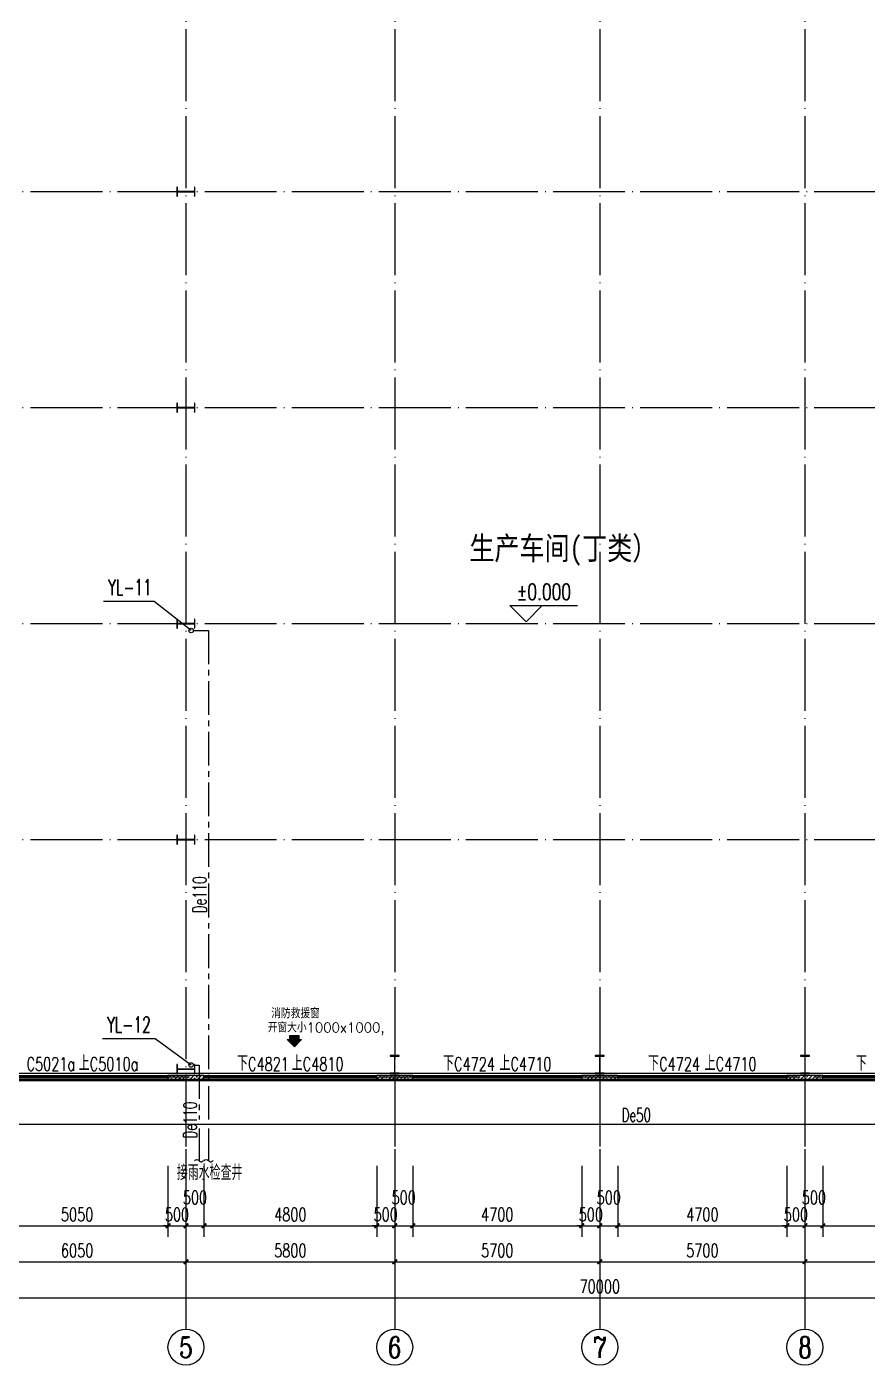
# Model space of a CAD drawing. Extents: x 7651907 to 8255021, y -2490714 to -1144618.
# Drawn here: x 7893671 to 7917027, y -2318541 to -2281358 of the extents above; entities that cross this region are included whole.
import ezdxf
from ezdxf.enums import TextEntityAlignment as Align

# ---------------------------------------------------------------- set-up
doc = ezdxf.new("R2010")
doc.units = 0
doc.header["$LTSCALE"] = 1000
doc.linetypes.add('CENTER2', pattern=[1.125, 0.75, -0.125, 0.125, -0.125])
doc.linetypes.add('DOTE', pattern=[2.42, 2, -0.2, 0.02, -0.2])
doc.layers.get('0').update_dxf_attribs({"linetype": 'CONTINUOUS'})
doc.layers.get('Defpoints').update_dxf_attribs({"linetype": 'CONTINUOUS'})
for name, color, linetype in [('001-墙体', 30, 'CONTINUOUS'), ('001-文字', 11, 'CONTINUOUS'), ('AXIS', 3, 'CONTINUOUS'), ('AXIS_TEXT', 7, 'CONTINUOUS'), ('DIM_ELEV', 3, 'CONTINUOUS'), ('DIM_雨水', 3, 'CONTINUOUS'), ('DOTE', 8, 'DOTE'), ('EQUIP_雨水', 7, 'CONTINUOUS'), ('M_Prof', 2, 'CONTINUOUS'), ('PIPE-给水', 3, 'TG_J'), ('PIPE-雨水', 4, 'CENTER2'), ('PUB_HATCH', 8, 'CONTINUOUS'), ('PUB_TEXT', 7, 'CONTINUOUS'), ('TEXT_给水', 7, 'TG_J'), ('TEXT_雨水', 7, 'CONTINUOUS'), ('TWT_TEXT', 7, 'CONTINUOUS'), ('VPIPE-雨水', 4, 'TG_Y'), ('WINDOW', 4, 'CONTINUOUS'), ('WINDOW_TEXT', 7, 'CONTINUOUS')]:
    doc.layers.add(name, color=color, linetype=linetype)
doc.styles.add('_TCH_AXIS', font='COMPLEX', dxfattribs={"bigfont": 'GBCBIG'})
doc.styles.add('_TCH_DIM', font='SIMPLEX', dxfattribs={"bigfont": 'GBCBIG'})
doc.styles.add('_TCH_DIM_T3', font='SIMPLEX', dxfattribs={"width": 0.705882, "bigfont": 'GBCBIG'})
doc.styles.add('_TCH_WINDOW', font='SIMPLEX', dxfattribs={"height": 3.5, "bigfont": 'GBCBIG'})
doc.styles.add('_TWT_PIPEDN', font='SIMPLEX', dxfattribs={"width": 0.8, "height": 3, "bigfont": 'HZTXT'})
doc.styles.add('_TWT_SERIAL', font='COMPLEX', dxfattribs={"width": 0.8, "height": 3.5, "bigfont": 'HZTXT'})
doc.styles.add('COMPLEX', font='COMPLEX')
doc.styles.get("Standard").update_dxf_attribs({"font": 'txt.shx', "width": 0.7, "bigfont": 'TSSDCHN.shx'})
doc.styles.add('TG_LINETYPE', font='SIMPLEX', dxfattribs={"width": 0.8, "height": 3, "bigfont": 'HZTXT'})
doc.styles.add('宋体', font='', dxfattribs={"width": 0.8})
doc.styles.get('宋体').set_extended_font_data('SimSun')
doc.linetypes.add('TG_J', pattern='A,2,-0.3,["J",TG_LINETYPE,S=0.1,R=0,X=-0.23,Y=-0.15],0', length=2.3)
doc.linetypes.add('TG_Y', pattern='A,2,-0.3,["Y",TG_LINETYPE,S=0.1,R=0,X=-0.23,Y=-0.15],0', length=2.3)
doc.dimstyles.new('_TCH_ARCH&&125', dxfattribs={"dimtxt": 371.875, "dimasz": 125, "dimexe": 312.5, "dimexo": 375, "dimgap": 125, "dimtad": 1, "dimdec": 0, "dimzin": 0, "dimdsep": 46, "dimtxsty": '_TCH_DIM_T3', "dimblk": 'ARCHTICK', "dimcen": 0.09, "dimclrt": 7, "dimazin": 2, "dimtfac": 1, "dimtdec": 0, "dimtix": 1, "dimtmove": 2, "dimatfit": 3, "dimfxl": 0, "dimtolj": 1, "dimtzin": 0, "dimarcsym": 0})
pattern_1 = [(45, (0, 53.85), (-106.0660596, 106.0660596), []), (45, (52.16, 0), (-106.0660596, 106.0660596), [59.21055, -33.8346])]

# ---------------------------------------------------------------- blocks, each defined once
blk = doc.blocks.new('sgdgsgsg')
at = {"layer": 'M_Prof'}
for points in [[(8011296, -957026), (8011296, -957276), (8011308, -957276), (8011308, -957154), (8011784, -957154), (8011784, -957276), (8011796, -957276), (8011796, -957026), (8011784, -957026), (8011784, -957148), (8011308, -957148), (8011308, -957026)], [(8011296, -963026), (8011296, -963276), (8011308, -963276), (8011308, -963154), (8011784, -963154), (8011784, -963276), (8011796, -963276), (8011796, -963026), (8011784, -963026), (8011784, -963148), (8011308, -963148), (8011308, -963026)], [(8011296, -969026), (8011296, -969276), (8011308, -969276), (8011308, -969154), (8011784, -969154), (8011784, -969276), (8011796, -969276), (8011796, -969026), (8011784, -969026), (8011784, -969148), (8011308, -969148), (8011308, -969026)], [(8011296, -975026), (8011296, -975276), (8011308, -975276), (8011308, -975154), (8011784, -975154), (8011784, -975276), (8011796, -975276), (8011796, -975026), (8011784, -975026), (8011784, -975148), (8011308, -975148), (8011308, -975026)], [(8017471, -981151), (8017221, -981151), (8017221, -981163), (8017343, -981163), (8017343, -981639), (8017221, -981639), (8017221, -981651), (8017471, -981651), (8017471, -981639), (8017349, -981639), (8017349, -981163), (8017471, -981163)], [(8023171, -981151), (8022921, -981151), (8022921, -981163), (8023043, -981163), (8023043, -981639), (8022921, -981639), (8022921, -981651), (8023171, -981651), (8023171, -981639), (8023049, -981639), (8023049, -981163), (8023171, -981163)], [(8028871, -981151), (8028621, -981151), (8028621, -981163), (8028743, -981163), (8028743, -981639), (8028621, -981639), (8028621, -981651), (8028871, -981651), (8028871, -981639), (8028749, -981639), (8028749, -981163), (8028871, -981163)], [(8011296, -981401), (8011296, -981651), (8011308, -981651), (8011308, -981529), (8011784, -981529), (8011784, -981651), (8011796, -981651), (8011796, -981401), (8011784, -981401), (8011784, -981523), (8011308, -981523), (8011308, -981401)]]:
    blk.add_lwpolyline(points, close=True, dxfattribs=at)
blk = doc.blocks.new('5181895')
h = blk.add_hatch(color=13)
h.dxf.hatch_style = 1
h.paths.add_polyline_path([(-1101987, -147875), (-1102144, -148033), (-1102087, -148033), (-1102087, -148123), (-1101887, -148123), (-1101887, -148033), (-1101829, -148033)])
at = {"color": 13}
blk.add_lwpolyline([(-1101987, -147875), (-1102144, -148033), (-1102087, -148033), (-1102087, -148123), (-1101887, -148123), (-1101887, -148033), (-1101829, -148033), (-1101987, -147875)], close=True, dxfattribs=at)
blk = doc.blocks.new('_AXISO')
blk.add_circle((0, 0), 0.5)
at = {"layer": 'AXIS_TEXT', "style": 'COMPLEX', "width": 1.041667}
blk.add_attdef('A', text='', height=0.56, dxfattribs=at).set_placement((-0.25, -0.28), (0.25, -0.28), align=Align.FIT)
blk = doc.blocks.new('_ArchTick')
at = {"color": 0, "linetype": 'ByBlock', "const_width": 0.4}
blk.add_lwpolyline([(-0.5, -0.5), (0.5, 0.5)], dxfattribs=at)
blk = doc.blocks.new('*D384')
at = {"layer": 'AXIS', "color": 0, "lineweight": -2}
for p, q in [((8223951, -856017), (8223951, -860079)), ((8293951, -856017), (8293951, -860079)), ((8223951, -859767), (8293951, -859767))]:
    blk.add_line(p, q, dxfattribs=at)
at = {"layer": 'Defpoints', "color": 0}
for p in [(8223951, -855642), (8293951, -855642), (8293951, -859767)]:
    blk.add_point(p, dxfattribs=at)
at = {"layer": 'AXIS', "color": 0, "lineweight": -2, "xscale": 125, "yscale": 125, "zscale": 125, "rotation": 180}
blk.add_blockref('_ArchTick', (8223951, -859767), dxfattribs=at)
at = {"layer": 'AXIS', "color": 0, "lineweight": -2, "xscale": 125, "yscale": 125, "zscale": 125}
blk.add_blockref('_ArchTick', (8293951, -859767), dxfattribs=at)
at = {"layer": 'AXIS', "color": 7, "insert": (8258951, -859456), "char_height": 371.9, "attachment_point": 5, "style": '_TCH_DIM_T3'}
blk.add_mtext('\\A1;70000', dxfattribs=at)
blk = doc.blocks.new('*D388')
at = {"layer": 'AXIS', "color": 0, "lineweight": -2}
for p, q in [((8241401, -856017), (8241401, -859079)), ((8247451, -856017), (8247451, -859079)), ((8241401, -858767), (8247451, -858767))]:
    blk.add_line(p, q, dxfattribs=at)
at = {"layer": 'Defpoints', "color": 0}
for p in [(8241401, -855642), (8247451, -855642), (8247451, -858767)]:
    blk.add_point(p, dxfattribs=at)
at = {"layer": 'AXIS', "color": 0, "lineweight": -2, "xscale": 125, "yscale": 125, "zscale": 125, "rotation": 180}
blk.add_blockref('_ArchTick', (8241401, -858767), dxfattribs=at)
at = {"layer": 'AXIS', "color": 0, "lineweight": -2, "xscale": 125, "yscale": 125, "zscale": 125}
blk.add_blockref('_ArchTick', (8247451, -858767), dxfattribs=at)
at = {"layer": 'AXIS', "color": 7, "insert": (8244426, -858456), "char_height": 371.9, "attachment_point": 5, "style": '_TCH_DIM_T3'}
blk.add_mtext('\\A1;6050', dxfattribs=at)
blk = doc.blocks.new('*D389')
at = {"layer": 'AXIS', "color": 0, "lineweight": -2}
for p, q in [((8247451, -856017), (8247451, -859079)), ((8253251, -856017), (8253251, -859079)), ((8247451, -858767), (8253251, -858767))]:
    blk.add_line(p, q, dxfattribs=at)
at = {"layer": 'Defpoints', "color": 0}
for p in [(8247451, -855642), (8253251, -855642), (8253251, -858767)]:
    blk.add_point(p, dxfattribs=at)
at = {"layer": 'AXIS', "color": 0, "lineweight": -2, "xscale": 125, "yscale": 125, "zscale": 125, "rotation": 180}
blk.add_blockref('_ArchTick', (8247451, -858767), dxfattribs=at)
at = {"layer": 'AXIS', "color": 0, "lineweight": -2, "xscale": 125, "yscale": 125, "zscale": 125}
blk.add_blockref('_ArchTick', (8253251, -858767), dxfattribs=at)
at = {"layer": 'AXIS', "color": 7, "insert": (8250351, -858456), "char_height": 371.9, "attachment_point": 5, "style": '_TCH_DIM_T3'}
blk.add_mtext('\\A1;5800', dxfattribs=at)
blk = doc.blocks.new('*D390')
at = {"layer": 'AXIS', "color": 0, "lineweight": -2}
for p, q in [((8253251, -856017), (8253251, -859079)), ((8258951, -856017), (8258951, -859079)), ((8253251, -858767), (8258951, -858767))]:
    blk.add_line(p, q, dxfattribs=at)
at = {"layer": 'Defpoints', "color": 0}
for p in [(8253251, -855642), (8258951, -855642), (8258951, -858767)]:
    blk.add_point(p, dxfattribs=at)
at = {"layer": 'AXIS', "color": 0, "lineweight": -2, "xscale": 125, "yscale": 125, "zscale": 125, "rotation": 180}
blk.add_blockref('_ArchTick', (8253251, -858767), dxfattribs=at)
at = {"layer": 'AXIS', "color": 0, "lineweight": -2, "xscale": 125, "yscale": 125, "zscale": 125}
blk.add_blockref('_ArchTick', (8258951, -858767), dxfattribs=at)
at = {"layer": 'AXIS', "color": 7, "insert": (8256101, -858456), "char_height": 371.9, "attachment_point": 5, "style": '_TCH_DIM_T3'}
blk.add_mtext('\\A1;5700', dxfattribs=at)
blk = doc.blocks.new('*D391')
at = {"layer": 'AXIS', "color": 0, "lineweight": -2}
for p, q in [((8258951, -856017), (8258951, -859079)), ((8264651, -856017), (8264651, -859079)), ((8258951, -858767), (8264651, -858767))]:
    blk.add_line(p, q, dxfattribs=at)
at = {"layer": 'Defpoints', "color": 0}
for p in [(8258951, -855642), (8264651, -855642), (8264651, -858767)]:
    blk.add_point(p, dxfattribs=at)
at = {"layer": 'AXIS', "color": 0, "lineweight": -2, "xscale": 125, "yscale": 125, "zscale": 125, "rotation": 180}
blk.add_blockref('_ArchTick', (8258951, -858767), dxfattribs=at)
at = {"layer": 'AXIS', "color": 0, "lineweight": -2, "xscale": 125, "yscale": 125, "zscale": 125}
blk.add_blockref('_ArchTick', (8264651, -858767), dxfattribs=at)
at = {"layer": 'AXIS', "color": 7, "insert": (8261801, -858456), "char_height": 371.9, "attachment_point": 5, "style": '_TCH_DIM_T3'}
blk.add_mtext('\\A1;5700', dxfattribs=at)
blk = doc.blocks.new('*D392')
at = {"layer": 'AXIS', "color": 0, "lineweight": -2}
for p, q in [((8264651, -856017), (8264651, -859079)), ((8270451, -856017), (8270451, -859079)), ((8264651, -858767), (8270451, -858767))]:
    blk.add_line(p, q, dxfattribs=at)
at = {"layer": 'Defpoints', "color": 0}
for p in [(8264651, -855642), (8270451, -855642), (8270451, -858767)]:
    blk.add_point(p, dxfattribs=at)
at = {"layer": 'AXIS', "color": 0, "lineweight": -2, "xscale": 125, "yscale": 125, "zscale": 125, "rotation": 180}
blk.add_blockref('_ArchTick', (8264651, -858767), dxfattribs=at)
at = {"layer": 'AXIS', "color": 0, "lineweight": -2, "xscale": 125, "yscale": 125, "zscale": 125}
blk.add_blockref('_ArchTick', (8270451, -858767), dxfattribs=at)
at = {"layer": 'AXIS', "color": 7, "insert": (8267551, -858456), "char_height": 371.9, "attachment_point": 5, "style": '_TCH_DIM_T3'}
blk.add_mtext('\\A1;5800', dxfattribs=at)
blk = doc.blocks.new('$TCHSYS$WIN2D')
for p, q in [((-0.5, 0.5), (0.5, 0.5)), ((-0.5, 0.5), (-0.5, -0.5)), ((0.5, 0.5), (0.5, -0.5)), ((0.5, 0.1667), (-0.5, 0.1667)), ((0.5, -0.1667), (-0.5, -0.1667)), ((-0.5, -0.5), (0.5, -0.5))]:
    blk.add_line(p, q)
blk = doc.blocks.new('*D437')
at = {"layer": 'AXIS', "color": 0, "lineweight": -2}
for p, q in [((8241901, -856102), (8241901, -858079)), ((8246951, -856102), (8246951, -858079)), ((8241901, -857767), (8246951, -857767))]:
    blk.add_line(p, q, dxfattribs=at)
at = {"layer": 'Defpoints', "color": 0}
for p in [(8241901, -855727), (8246951, -855727), (8246951, -857767)]:
    blk.add_point(p, dxfattribs=at)
at = {"layer": 'AXIS', "color": 0, "lineweight": -2, "xscale": 125, "yscale": 125, "zscale": 125, "rotation": 180}
blk.add_blockref('_ArchTick', (8241901, -857767), dxfattribs=at)
at = {"layer": 'AXIS', "color": 0, "lineweight": -2, "xscale": 125, "yscale": 125, "zscale": 125}
blk.add_blockref('_ArchTick', (8246951, -857767), dxfattribs=at)
at = {"layer": 'AXIS', "color": 7, "insert": (8244426, -857456), "char_height": 371.9, "attachment_point": 5, "style": '_TCH_DIM_T3'}
blk.add_mtext('\\A1;5050', dxfattribs=at)
blk = doc.blocks.new('*D438')
at = {"layer": 'AXIS', "color": 0, "lineweight": -2}
for p, q in [((8246951, -856102), (8246951, -858079)), ((8247451, -856102), (8247451, -858079)), ((8246951, -857767), (8246826, -857767)), ((8246951, -857767), (8247451, -857767)), ((8247451, -857767), (8247576, -857767))]:
    blk.add_line(p, q, dxfattribs=at)
at = {"layer": 'Defpoints', "color": 0}
for p in [(8246951, -855727), (8247451, -855727), (8247451, -857767)]:
    blk.add_point(p, dxfattribs=at)
at = {"layer": 'AXIS', "color": 0, "lineweight": -2, "xscale": 125, "yscale": 125, "zscale": 125}
blk.add_blockref('_ArchTick', (8246951, -857767), dxfattribs=at)
at = {"layer": 'AXIS', "color": 0, "lineweight": -2, "xscale": 125, "yscale": 125, "zscale": 125, "rotation": 180}
blk.add_blockref('_ArchTick', (8247451, -857767), dxfattribs=at)
at = {"layer": 'AXIS', "color": 7, "insert": (8247201, -857456), "char_height": 371.9, "attachment_point": 5, "style": '_TCH_DIM_T3'}
blk.add_mtext('\\A1;500', dxfattribs=at)
blk = doc.blocks.new('*D439')
at = {"layer": 'AXIS', "color": 0, "lineweight": -2}
for p, q in [((8247451, -856102), (8247451, -858079)), ((8247951, -856102), (8247951, -858079)), ((8247451, -857767), (8247951, -857767))]:
    blk.add_line(p, q, dxfattribs=at)
at = {"layer": 'Defpoints', "color": 0}
for p in [(8247451, -855727), (8247951, -855727), (8247951, -857767)]:
    blk.add_point(p, dxfattribs=at)
at = {"layer": 'AXIS', "color": 0, "lineweight": -2, "xscale": 125, "yscale": 125, "zscale": 125, "rotation": 180}
blk.add_blockref('_ArchTick', (8247451, -857767), dxfattribs=at)
at = {"layer": 'AXIS', "color": 0, "lineweight": -2, "xscale": 125, "yscale": 125, "zscale": 125}
blk.add_blockref('_ArchTick', (8247951, -857767), dxfattribs=at)
at = {"layer": 'AXIS', "color": 7, "insert": (8247701, -856985), "char_height": 371.9, "attachment_point": 5, "style": '_TCH_DIM_T3'}
blk.add_mtext('\\A1;500', dxfattribs=at)
blk = doc.blocks.new('*D440')
at = {"layer": 'AXIS', "color": 0, "lineweight": -2}
for p, q in [((8247951, -856102), (8247951, -858079)), ((8252751, -856102), (8252751, -858079)), ((8247951, -857767), (8252751, -857767))]:
    blk.add_line(p, q, dxfattribs=at)
at = {"layer": 'Defpoints', "color": 0}
for p in [(8247951, -855727), (8252751, -855727), (8252751, -857767)]:
    blk.add_point(p, dxfattribs=at)
at = {"layer": 'AXIS', "color": 0, "lineweight": -2, "xscale": 125, "yscale": 125, "zscale": 125, "rotation": 180}
blk.add_blockref('_ArchTick', (8247951, -857767), dxfattribs=at)
at = {"layer": 'AXIS', "color": 0, "lineweight": -2, "xscale": 125, "yscale": 125, "zscale": 125}
blk.add_blockref('_ArchTick', (8252751, -857767), dxfattribs=at)
at = {"layer": 'AXIS', "color": 7, "insert": (8250351, -857456), "char_height": 371.9, "attachment_point": 5, "style": '_TCH_DIM_T3'}
blk.add_mtext('\\A1;4800', dxfattribs=at)
blk = doc.blocks.new('*D441')
at = {"layer": 'AXIS', "color": 0, "lineweight": -2}
for p, q in [((8252751, -856102), (8252751, -858079)), ((8253251, -856102), (8253251, -858079)), ((8252751, -857767), (8252626, -857767)), ((8252751, -857767), (8253251, -857767)), ((8253251, -857767), (8253376, -857767))]:
    blk.add_line(p, q, dxfattribs=at)
at = {"layer": 'Defpoints', "color": 0}
for p in [(8252751, -855727), (8253251, -855727), (8253251, -857767)]:
    blk.add_point(p, dxfattribs=at)
at = {"layer": 'AXIS', "color": 0, "lineweight": -2, "xscale": 125, "yscale": 125, "zscale": 125}
blk.add_blockref('_ArchTick', (8252751, -857767), dxfattribs=at)
at = {"layer": 'AXIS', "color": 0, "lineweight": -2, "xscale": 125, "yscale": 125, "zscale": 125, "rotation": 180}
blk.add_blockref('_ArchTick', (8253251, -857767), dxfattribs=at)
at = {"layer": 'AXIS', "color": 7, "insert": (8253001, -857456), "char_height": 371.9, "attachment_point": 5, "style": '_TCH_DIM_T3'}
blk.add_mtext('\\A1;500', dxfattribs=at)
blk = doc.blocks.new('*D442')
at = {"layer": 'AXIS', "color": 0, "lineweight": -2}
for p, q in [((8253251, -856102), (8253251, -858079)), ((8253751, -856102), (8253751, -858079)), ((8253251, -857767), (8253751, -857767))]:
    blk.add_line(p, q, dxfattribs=at)
at = {"layer": 'Defpoints', "color": 0}
for p in [(8253251, -855727), (8253751, -855727), (8253751, -857767)]:
    blk.add_point(p, dxfattribs=at)
at = {"layer": 'AXIS', "color": 0, "lineweight": -2, "xscale": 125, "yscale": 125, "zscale": 125, "rotation": 180}
blk.add_blockref('_ArchTick', (8253251, -857767), dxfattribs=at)
at = {"layer": 'AXIS', "color": 0, "lineweight": -2, "xscale": 125, "yscale": 125, "zscale": 125}
blk.add_blockref('_ArchTick', (8253751, -857767), dxfattribs=at)
at = {"layer": 'AXIS', "color": 7, "insert": (8253501, -856985), "char_height": 371.9, "attachment_point": 5, "style": '_TCH_DIM_T3'}
blk.add_mtext('\\A1;500', dxfattribs=at)
blk = doc.blocks.new('*D443')
at = {"layer": 'AXIS', "color": 0, "lineweight": -2}
for p, q in [((8253751, -856102), (8253751, -858079)), ((8258451, -856102), (8258451, -858079)), ((8253751, -857767), (8258451, -857767))]:
    blk.add_line(p, q, dxfattribs=at)
at = {"layer": 'Defpoints', "color": 0}
for p in [(8253751, -855727), (8258451, -855727), (8258451, -857767)]:
    blk.add_point(p, dxfattribs=at)
at = {"layer": 'AXIS', "color": 0, "lineweight": -2, "xscale": 125, "yscale": 125, "zscale": 125, "rotation": 180}
blk.add_blockref('_ArchTick', (8253751, -857767), dxfattribs=at)
at = {"layer": 'AXIS', "color": 0, "lineweight": -2, "xscale": 125, "yscale": 125, "zscale": 125}
blk.add_blockref('_ArchTick', (8258451, -857767), dxfattribs=at)
at = {"layer": 'AXIS', "color": 7, "insert": (8256101, -857456), "char_height": 371.9, "attachment_point": 5, "style": '_TCH_DIM_T3'}
blk.add_mtext('\\A1;4700', dxfattribs=at)
blk = doc.blocks.new('*D444')
at = {"layer": 'AXIS', "color": 0, "lineweight": -2}
for p, q in [((8258451, -856102), (8258451, -858079)), ((8258951, -856102), (8258951, -858079)), ((8258451, -857767), (8258326, -857767)), ((8258451, -857767), (8258951, -857767)), ((8258951, -857767), (8259076, -857767))]:
    blk.add_line(p, q, dxfattribs=at)
at = {"layer": 'Defpoints', "color": 0}
for p in [(8258451, -855727), (8258951, -855727), (8258951, -857767)]:
    blk.add_point(p, dxfattribs=at)
at = {"layer": 'AXIS', "color": 0, "lineweight": -2, "xscale": 125, "yscale": 125, "zscale": 125}
blk.add_blockref('_ArchTick', (8258451, -857767), dxfattribs=at)
at = {"layer": 'AXIS', "color": 0, "lineweight": -2, "xscale": 125, "yscale": 125, "zscale": 125, "rotation": 180}
blk.add_blockref('_ArchTick', (8258951, -857767), dxfattribs=at)
at = {"layer": 'AXIS', "color": 7, "insert": (8258701, -857456), "char_height": 371.9, "attachment_point": 5, "style": '_TCH_DIM_T3'}
blk.add_mtext('\\A1;500', dxfattribs=at)
blk = doc.blocks.new('*D445')
at = {"layer": 'AXIS', "color": 0, "lineweight": -2}
for p, q in [((8258951, -856102), (8258951, -858079)), ((8259451, -856102), (8259451, -858079)), ((8258951, -857767), (8259451, -857767))]:
    blk.add_line(p, q, dxfattribs=at)
at = {"layer": 'Defpoints', "color": 0}
for p in [(8258951, -855727), (8259451, -855727), (8259451, -857767)]:
    blk.add_point(p, dxfattribs=at)
at = {"layer": 'AXIS', "color": 0, "lineweight": -2, "xscale": 125, "yscale": 125, "zscale": 125, "rotation": 180}
blk.add_blockref('_ArchTick', (8258951, -857767), dxfattribs=at)
at = {"layer": 'AXIS', "color": 0, "lineweight": -2, "xscale": 125, "yscale": 125, "zscale": 125}
blk.add_blockref('_ArchTick', (8259451, -857767), dxfattribs=at)
at = {"layer": 'AXIS', "color": 7, "insert": (8259201, -856985), "char_height": 371.9, "attachment_point": 5, "style": '_TCH_DIM_T3'}
blk.add_mtext('\\A1;500', dxfattribs=at)
blk = doc.blocks.new('*D446')
at = {"layer": 'AXIS', "color": 0, "lineweight": -2}
for p, q in [((8259451, -856102), (8259451, -858079)), ((8264151, -856102), (8264151, -858079)), ((8259451, -857767), (8264151, -857767))]:
    blk.add_line(p, q, dxfattribs=at)
at = {"layer": 'Defpoints', "color": 0}
for p in [(8259451, -855727), (8264151, -855727), (8264151, -857767)]:
    blk.add_point(p, dxfattribs=at)
at = {"layer": 'AXIS', "color": 0, "lineweight": -2, "xscale": 125, "yscale": 125, "zscale": 125, "rotation": 180}
blk.add_blockref('_ArchTick', (8259451, -857767), dxfattribs=at)
at = {"layer": 'AXIS', "color": 0, "lineweight": -2, "xscale": 125, "yscale": 125, "zscale": 125}
blk.add_blockref('_ArchTick', (8264151, -857767), dxfattribs=at)
at = {"layer": 'AXIS', "color": 7, "insert": (8261801, -857456), "char_height": 371.9, "attachment_point": 5, "style": '_TCH_DIM_T3'}
blk.add_mtext('\\A1;4700', dxfattribs=at)
blk = doc.blocks.new('*D447')
at = {"layer": 'AXIS', "color": 0, "lineweight": -2}
for p, q in [((8264151, -856102), (8264151, -858079)), ((8264651, -856102), (8264651, -858079)), ((8264151, -857767), (8264026, -857767)), ((8264151, -857767), (8264651, -857767)), ((8264651, -857767), (8264776, -857767))]:
    blk.add_line(p, q, dxfattribs=at)
at = {"layer": 'Defpoints', "color": 0}
for p in [(8264151, -855727), (8264651, -855727), (8264651, -857767)]:
    blk.add_point(p, dxfattribs=at)
at = {"layer": 'AXIS', "color": 0, "lineweight": -2, "xscale": 125, "yscale": 125, "zscale": 125}
blk.add_blockref('_ArchTick', (8264151, -857767), dxfattribs=at)
at = {"layer": 'AXIS', "color": 0, "lineweight": -2, "xscale": 125, "yscale": 125, "zscale": 125, "rotation": 180}
blk.add_blockref('_ArchTick', (8264651, -857767), dxfattribs=at)
at = {"layer": 'AXIS', "color": 7, "insert": (8264401, -857456), "char_height": 371.9, "attachment_point": 5, "style": '_TCH_DIM_T3'}
blk.add_mtext('\\A1;500', dxfattribs=at)
blk = doc.blocks.new('*D448')
at = {"layer": 'AXIS', "color": 0, "lineweight": -2}
for p, q in [((8264651, -856102), (8264651, -858079)), ((8265151, -856102), (8265151, -858079)), ((8264651, -857767), (8265151, -857767))]:
    blk.add_line(p, q, dxfattribs=at)
at = {"layer": 'Defpoints', "color": 0}
for p in [(8264651, -855727), (8265151, -855727), (8265151, -857767)]:
    blk.add_point(p, dxfattribs=at)
at = {"layer": 'AXIS', "color": 0, "lineweight": -2, "xscale": 125, "yscale": 125, "zscale": 125, "rotation": 180}
blk.add_blockref('_ArchTick', (8264651, -857767), dxfattribs=at)
at = {"layer": 'AXIS', "color": 0, "lineweight": -2, "xscale": 125, "yscale": 125, "zscale": 125}
blk.add_blockref('_ArchTick', (8265151, -857767), dxfattribs=at)
at = {"layer": 'AXIS', "color": 7, "insert": (8264901, -856985), "char_height": 371.9, "attachment_point": 5, "style": '_TCH_DIM_T3'}
blk.add_mtext('\\A1;500', dxfattribs=at)
blk = doc.blocks.new('*D449')
at = {"layer": 'AXIS', "color": 0, "lineweight": -2}
for p, q in [((8265151, -856102), (8265151, -858079)), ((8269951, -856102), (8269951, -858079)), ((8265151, -857767), (8269951, -857767))]:
    blk.add_line(p, q, dxfattribs=at)
at = {"layer": 'Defpoints', "color": 0}
for p in [(8265151, -855727), (8269951, -855727), (8269951, -857767)]:
    blk.add_point(p, dxfattribs=at)
at = {"layer": 'AXIS', "color": 0, "lineweight": -2, "xscale": 125, "yscale": 125, "zscale": 125, "rotation": 180}
blk.add_blockref('_ArchTick', (8265151, -857767), dxfattribs=at)
at = {"layer": 'AXIS', "color": 0, "lineweight": -2, "xscale": 125, "yscale": 125, "zscale": 125}
blk.add_blockref('_ArchTick', (8269951, -857767), dxfattribs=at)
at = {"layer": 'AXIS', "color": 7, "insert": (8267551, -857456), "char_height": 371.9, "attachment_point": 5, "style": '_TCH_DIM_T3'}
blk.add_mtext('\\A1;4800', dxfattribs=at)
blk = doc.blocks.new('$TwtSys$00000132')
at = {"elevation": 0}
blk.add_lwpolyline([(7, -101, -0.575183), (0, 0, 0.604745), (-11, 101, 16.924828)], format="xyb", dxfattribs=at)
blk = doc.blocks.new('dadasdd65asdasd5ad41a5d5ad')
at = {"layer": 'PUB_HATCH'}
h = blk.add_hatch(dxfattribs=at)
h.set_pattern_fill('天然石材', color=256, scale=30, style=0)
h.set_pattern_definition(pattern_1)
h.paths.add_polyline_path([(8247950.6, -853591.6), (8246950.6, -853591.6), (8246950.6, -853691.6), (8247950.6, -853691.6)])
h = blk.add_hatch(dxfattribs=at)
h.set_pattern_fill('天然石材', color=256, scale=30, style=0)
h.set_pattern_definition(pattern_1)
h.paths.add_polyline_path([(8253750.6, -853591.6), (8252750.6, -853591.6), (8252750.6, -853691.6), (8253750.6, -853691.6)])
h = blk.add_hatch(dxfattribs=at)
h.set_pattern_fill('天然石材', color=256, scale=30, style=0)
h.set_pattern_definition(pattern_1)
h.paths.add_polyline_path([(8259450.6, -853591.6), (8258450.6, -853591.6), (8258450.6, -853691.6), (8259450.6, -853691.6)])
h = blk.add_hatch(dxfattribs=at)
h.set_pattern_fill('天然石材', color=256, scale=30, style=0)
h.set_pattern_definition(pattern_1)
h.paths.add_polyline_path([(8265150.6, -853591.6), (8264150.6, -853591.6), (8264150.6, -853691.6), (8265150.6, -853691.6)])
at = {"layer": '001-墙体', "color": 0}
for p, q in [((8247950.6, -853591.6), (8246950.6, -853591.6)), ((8246950.6, -853591.6), (8246950.6, -853691.6)), ((8246950.6, -853691.6), (8247950.6, -853691.6)), ((8247950.6, -853691.6), (8247950.6, -853591.6)), ((8253750.6, -853591.6), (8252750.6, -853591.6)), ((8252750.6, -853591.6), (8252750.6, -853691.6)), ((8252750.6, -853691.6), (8253750.6, -853691.6)), ((8253750.6, -853691.6), (8253750.6, -853591.6)), ((8259450.6, -853591.6), (8258450.6, -853591.6)), ((8258450.6, -853591.6), (8258450.6, -853691.6)), ((8258450.6, -853691.6), (8259450.6, -853691.6)), ((8259450.6, -853691.6), (8259450.6, -853591.6)), ((8265150.6, -853591.6), (8264150.6, -853591.6)), ((8264150.6, -853591.6), (8264150.6, -853691.6)), ((8264150.6, -853691.6), (8265150.6, -853691.6)), ((8265150.6, -853691.6), (8265150.6, -853591.6))]:
    blk.add_line(p, q, dxfattribs=at)
blk.add_lwpolyline([(8223850.6, -768341.6), (8294050.6, -768341.6), (8294050.6, -853741.6), (8223850.6, -853741.6)], close=True, dxfattribs=at)
blk.add_lwpolyline([(8276800.6, -853541.6), (8241100.6, -853541.6)], dxfattribs=at)
at = {"layer": 'AXIS', "color": 0}
for p, q in [((8247450.6, -855641.6), (8247450.6, -860641.6)), ((8253250.6, -855641.6), (8253250.6, -860641.6)), ((8258950.6, -855641.6), (8258950.6, -860641.6)), ((8264650.6, -855641.6), (8264650.6, -860641.6))]:
    blk.add_line(p, q, dxfattribs=at)
at = {"layer": 'DIM_ELEV', "color": 0}
for p, q in [((8256900.2, -840988.1), (8256450.2, -840538.1)), ((8256450.2, -840538.1), (8258335.4, -840538.1)), ((8256900.2, -840988.1), (8257350.2, -840538.1))]:
    blk.add_line(p, q, dxfattribs=at)
at = {"layer": 'DOTE', "color": 0}
for p, q in [((8247450.6, -766441.6), (8247450.6, -855641.6)), ((8253250.6, -766441.6), (8253250.6, -855641.6)), ((8258950.6, -766441.6), (8258950.6, -855641.6)), ((8264650.6, -766441.6), (8264650.6, -855641.6)), ((8295950.6, -829041.6), (8221950.6, -829041.6)), ((8295950.6, -835041.6), (8221950.6, -835041.6)), ((8295950.6, -841041.6), (8221950.6, -841041.6)), ((8295950.6, -847041.6), (8221950.6, -847041.6)), ((8295950.6, -853641.6), (8221950.6, -853641.6))]:
    blk.add_line(p, q, dxfattribs=at)
at = {"color": 8}
blk.add_blockref('sgdgsgsg', (235904.8, 128109.4), dxfattribs=at)
at = {"color": 8, "xscale": -1.279999999998836, "yscale": 1.279999999998836, "zscale": 1.279999999998836, "rotation": 180}
blk.add_blockref('5181895', (9661005.9, -1042077.1), dxfattribs=at)
at = {"layer": 'AXIS', "color": 0}
ref = blk.add_blockref('_AXISO', (8247450.6, -861141.6), dxfattribs=dict(at, xscale=1000, yscale=1000, zscale=1000))
ref.add_attrib('A', '5', dxfattribs={"layer": 'AXIS_TEXT', "color": 0, "ltscale": 100, "height": 582.4, "style": '_TCH_AXIS'}).set_placement((8247256.5, -861432.9), (8247644.8, -861432.9), align=Align.FIT)
ref = blk.add_blockref('_AXISO', (8253250.6, -861141.6), dxfattribs=dict(at, xscale=1000, yscale=1000, zscale=1000))
ref.add_attrib('A', '6', dxfattribs={"layer": 'AXIS_TEXT', "color": 0, "ltscale": 100, "height": 582.4, "style": '_TCH_AXIS'}).set_placement((8253056.5, -861432.9), (8253444.8, -861432.9), align=Align.FIT)
ref = blk.add_blockref('_AXISO', (8258950.6, -861141.6), dxfattribs=dict(at, xscale=1000, yscale=1000, zscale=1000))
ref.add_attrib('A', '7', dxfattribs={"layer": 'AXIS_TEXT', "color": 0, "ltscale": 100, "height": 582.4, "style": '_TCH_AXIS'}).set_placement((8258756.5, -861432.9), (8259144.8, -861432.9), align=Align.FIT)
ref = blk.add_blockref('_AXISO', (8264650.6, -861141.6), dxfattribs=dict(at, xscale=1000, yscale=1000, zscale=1000))
ref.add_attrib('A', '8', dxfattribs={"layer": 'AXIS_TEXT', "color": 0, "ltscale": 100, "height": 582.4, "style": '_TCH_AXIS'}).set_placement((8264456.5, -861432.9), (8264844.8, -861432.9), align=Align.FIT)
at = {"layer": 'WINDOW', "yscale": 100, "rotation": 180}
for p, xscale, zscale in [((8244425.6, -853641.6), -5050.000002792105, -5050.000002792105), ((8250350.6, -853641.6), -4800, -4800), ((8256100.6, -853641.6), -4700, -4700), ((8261800.6, -853641.6), -4700, -4700), ((8267550.6, -853641.6), -4800, -4800)]:
    blk.add_blockref('$TCHSYS$WIN2D', p, dxfattribs=dict(at, xscale=xscale, zscale=zscale))
at = {"layer": '001-文字', "color": 0, "style": '宋体', "width": 0.8}
blk.add_text('生产车间(丁类）', height=637.97, dxfattribs=at).set_placement((8255327.3, -839262.6))
at = {"layer": 'PUB_TEXT', "color": 0, "style": '_TCH_DIM', "width": 0.705882}
blk.add_text('%%P0.000', height=446.25, dxfattribs=at).set_placement((8256640.4, -840380.6))
at = {"layer": 'PUB_TEXT', "color": 0}
for s, height, p in [('消防救援窗', 270.07, (8249818.9, -852001.4)), ('开窗大小1000x1000,', 270.071, (8249723.4, -852394.4))]:
    blk.add_text(s, height=height, dxfattribs=at).set_placement(p)
at = {"layer": 'WINDOW_TEXT', "style": '_TCH_WINDOW', "width": 0.705882}
for s, p in [('C5021a', (8243019.4, -853460.5)), ('C5010a', (8244776.6, -853460.5)), ('C4821', (8249175.6, -853460.5)), ('C4810', (8250695.3, -853460.5)), ('C4724', (8254900.6, -853460.5)), ('C4710', (8256470.3, -853460.5)), ('C4724', (8260600.6, -853460.5)), ('C4710', (8262170.3, -853460.5))]:
    blk.add_text(s, height=371.88, dxfattribs=at).set_placement(p)
at = {"layer": 'WINDOW_TEXT', "style": '_TCH_WINDOW'}
for s, p in [('上', (8244469.4, -853460.5)), ('下', (8248868.5, -853460.5)), ('上', (8250388.1, -853460.5)), ('下', (8254593.5, -853460.5)), ('上', (8256163.1, -853460.5)), ('下', (8260293.5, -853460.5)), ('上', (8261863.1, -853460.5)), ('下', (8266068.5, -853460.5))]:
    blk.add_text(s, height=422, dxfattribs=at).set_placement(p)
at = {"layer": 'AXIS', "color": 0}
for p1, p2, distance, picture, middle in [((8223950.6, -855641.6), (8293950.6, -855641.6), -4125, '*D384', (8258950.6, -859455.7)), ((8241400.6, -855641.6), (8247450.6, -855641.6), -3125, '*D388', (8244425.6, -858455.7)), ((8241900.6, -855727.4), (8246950.6, -855727.4), -2039.2, '*D437', (8244425.6, -857455.7)), ((8246950.6, -855727.4), (8247450.6, -855727.4), -2039.2, '*D438', (8247200.6, -857455.7)), ((8247450.6, -855641.6), (8253250.6, -855641.6), -3125, '*D389', (8250350.6, -858455.7)), ((8247950.6, -855727.4), (8252750.6, -855727.4), -2039.2, '*D440', (8250350.6, -857455.7)), ((8252750.6, -855727.4), (8253250.6, -855727.4), -2039.2, '*D441', (8253000.6, -857455.7)), ((8253250.6, -855641.6), (8258950.6, -855641.6), -3125, '*D390', (8256100.6, -858455.7)), ((8253750.6, -855727.4), (8258450.6, -855727.4), -2039.2, '*D443', (8256100.6, -857455.7)), ((8258450.6, -855727.4), (8258950.6, -855727.4), -2039.2, '*D444', (8258700.6, -857455.7)), ((8258950.6, -855641.6), (8264650.6, -855641.6), -3125, '*D391', (8261800.6, -858455.7)), ((8259450.6, -855727.4), (8264150.6, -855727.4), -2039.2, '*D446', (8261800.6, -857455.7)), ((8264150.6, -855727.4), (8264650.6, -855727.4), -2039.2, '*D447', (8264400.6, -857455.7)), ((8264650.6, -855641.6), (8270450.6, -855641.6), -3125, '*D392', (8267550.6, -858455.7)), ((8265150.6, -855727.4), (8269950.6, -855727.4), -2039.2, '*D449', (8267550.6, -857455.7))]:
    dim = blk.add_aligned_dim(p1=p1, p2=p2, distance=distance, dimstyle='_TCH_ARCH&&125', dxfattribs=at)
    dim.commit()
    dim.dimension.update_dxf_attribs({"geometry": picture, "text_midpoint": middle})
for base, p1, p2, picture, middle in [((8247950.6, -857766.6), (8247450.6, -855727.4), (8247950.6, -855727.4), '*D439', (8247700.6, -856985.4)), ((8253750.6, -857766.6), (8253250.6, -855727.4), (8253750.6, -855727.4), '*D442', (8253500.6, -856985.4)), ((8259450.6, -857766.6), (8258950.6, -855727.4), (8259450.6, -855727.4), '*D445', (8259200.6, -856985.4)), ((8265150.6, -857766.6), (8264650.6, -855727.4), (8265150.6, -855727.4), '*D448', (8264900.6, -856985.4))]:
    dim = blk.add_linear_dim(base=base, p1=p1, p2=p2, angle=0, dimstyle='_TCH_ARCH&&125', dxfattribs=at)
    dim.commit()
    dim.dimension.update_dxf_attribs({"geometry": picture, "text_midpoint": middle, "dimtype": 161})

msp = doc.modelspace()

# ---------------------------------------------------------------- linework, layer by layer
at = {"layer": 'DIM_雨水'}
for p, q in [((7897207.5, -2297321.8), (7895802.3, -2297321.8)), ((7898238.9, -2298130.7), (7897207.5, -2297321.8)), ((7897240.7, -2309472.6), (7895773.1, -2309472.6)), ((7898237.7, -2310201.1), (7897240.7, -2309472.6))]:
    msp.add_line(p, q, dxfattribs=at)
at = {"layer": 'PIPE-给水', "ltscale": 1.25}
msp.add_line((7886126.8, -2311840.7), (7933063.7, -2311840.7), dxfattribs=at)
at = {"layer": 'PIPE-雨水', "ltscale": 1.25}
for p, q in [((7898301.4, -2298130.7), (7898723.8, -2298130.7)), ((7898723.8, -2298130.7), (7898723.8, -2311715.7)), ((7898300.2, -2310201.1), (7898460.4, -2310201.1)), ((7898460.4, -2310201.1), (7898460.4, -2311715.7)), ((7898460.4, -2311965.7), (7898460.4, -2312855.4)), ((7898723.8, -2311965.7), (7898723.8, -2312856.7))]:
    msp.add_line(p, q, dxfattribs=at)
at = {"layer": 'VPIPE-雨水'}
for centre in [(7898238.9, -2298130.7), (7898237.7, -2310201.1)]:
    msp.add_circle(centre, 62.5, dxfattribs=at)

# ---------------------------------------------------------------- block references
at = {"color": 8}
msp.add_blockref('dadasdd65asdasd5ad41a5d5ad', (-349355.4, -1456899), dxfattribs=at)
at = {"layer": 'EQUIP_雨水', "xscale": 1.25, "yscale": 1.25, "zscale": 1.25, "rotation": 270}
for p in [(7898460.4, -2312855.4), (7898723.8, -2312856.7)]:
    msp.add_blockref('$TwtSys$00000132', p, dxfattribs=at)

# ---------------------------------------------------------------- texts
at = {"layer": 'TEXT_给水', "style": '_TWT_PIPEDN', "width": 0.64}
msp.add_text('De50', height=375, dxfattribs=at).set_placement((7910203.7, -2311778.2))
at = {"layer": 'TEXT_雨水', "style": '_TWT_PIPEDN', "width": 0.64}
for p in [(7898661.3, -2305979.4), (7898397.9, -2312238.9)]:
    msp.add_text('De110', height=375, rotation=90, dxfattribs=at).set_placement(p)
at = {"layer": 'TWT_TEXT', "style": '_TWT_SERIAL', "width": 0.64}
for s, p in [('YL-11', (7895933.6, -2297146.8)), ('YL-12', (7895904.4, -2309297.6))]:
    msp.add_text(s, height=437.5, dxfattribs=at).set_placement(p)
at = {"layer": 'TWT_TEXT', "style": '_TCH_DIM'}
msp.add_text('接雨水检查井', height=421.99, dxfattribs=at).set_placement((7897841.1, -2313397.2))

doc.saveas('drawing.dxf')
